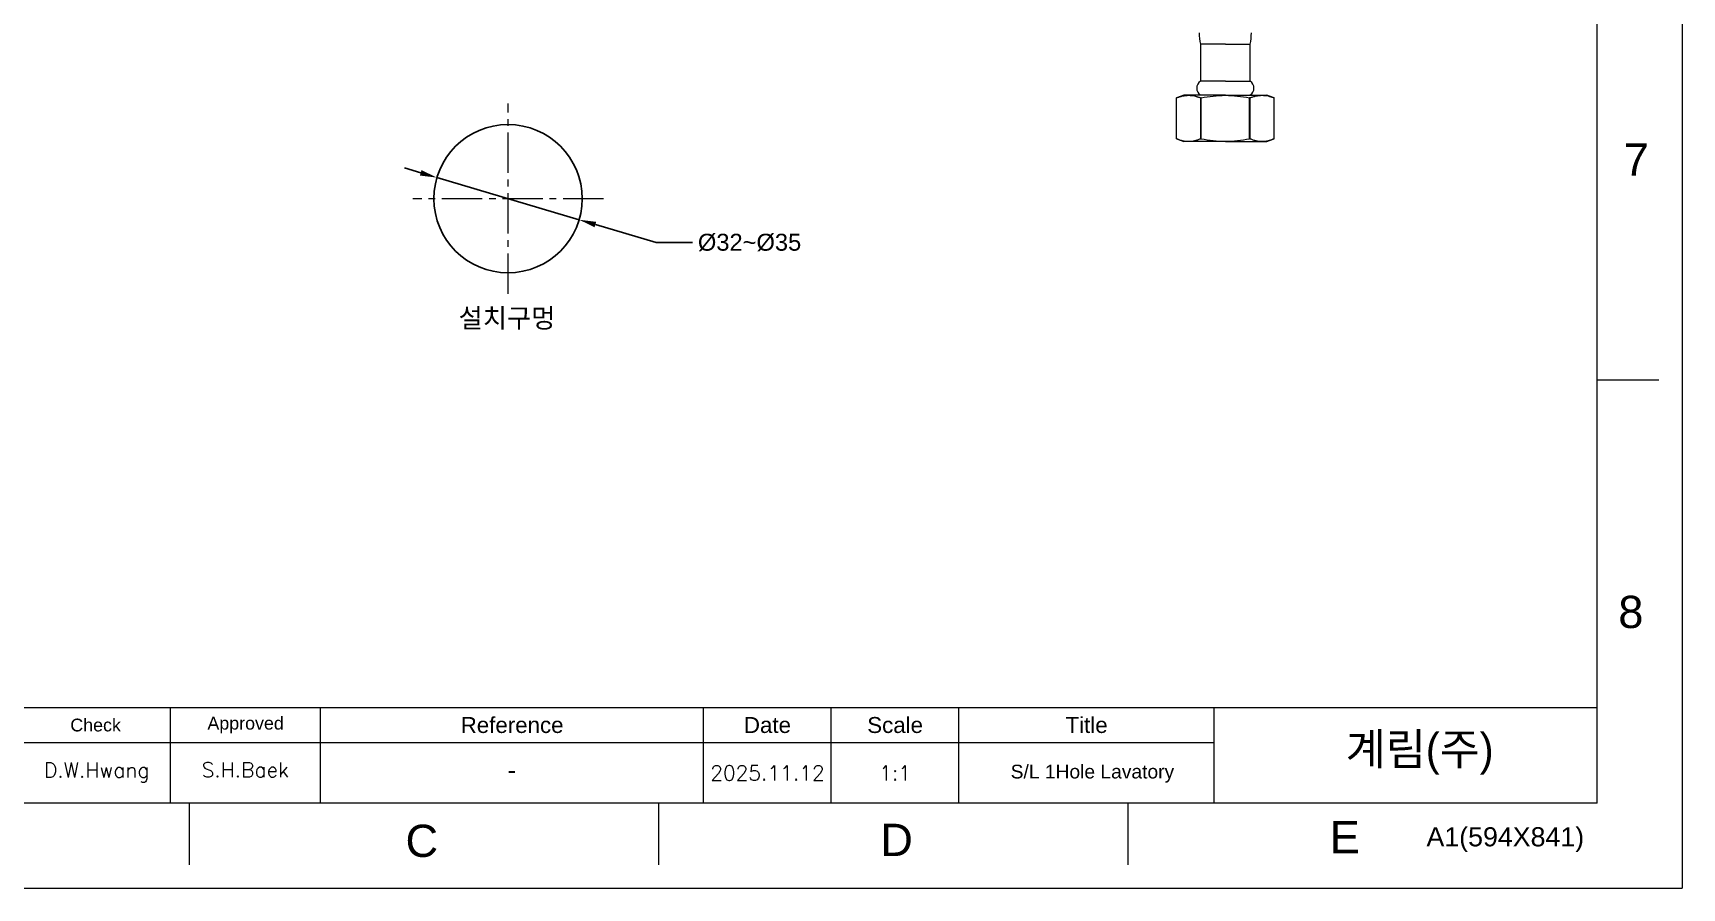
# Model space of a CAD drawing. Header units: millimetres. Extents: x 13381 to 13975, y 1032 to 1872.
# Drawn here: x 13585.6 to 13974.8, y 1032 to 1233.9 of the extents above; entities that cross this region are included whole.
import ezdxf

# ---------------------------------------------------------------- set-up
doc = ezdxf.new("R2010")
doc.units = ezdxf.units.MM
doc.linetypes.add('CENTER2', pattern=[28.575, 19.05, -3.175, 3.175, -3.175])
doc.linetypes.add('CENTERX2', pattern=[101.6, 63.5, -12.7, 12.7, -12.7])
for name, color, linetype, lineweight in [('CENTER', 1, 'CENTERX2', 15), ('DIM_', 5, 'Continuous', 9), ('FORM', 7, 'Continuous', 13)]:
    doc.layers.add(name, color=color, linetype=linetype, lineweight=lineweight)
doc.layers.add('TEXT', color=2, linetype='Continuous')
doc.styles.add('ARIAL', font='arial.ttf')
doc.styles.add('ROMANS', font='romans')
doc.styles.get("Standard").update_dxf_attribs({"font": 'arial.ttf'})
doc.dimstyles.new('사본(2) STANDARD', dxfattribs={"dimscale": 0, "dimtxt": 4, "dimasz": 4, "dimexe": 1.25, "dimexo": 0.625, "dimgap": 1.5, "dimtad": 3, "dimtih": 1, "dimtoh": 1, "dimdec": 1, "dimzin": 9, "dimdsep": 46, "dimtxsty": 'Standard', "dimcen": 2.5, "dimclrd": 5, "dimclre": 5, "dimclrt": 5, "dimadec": 0, "dimazin": 0, "dimtfac": 1, "dimtdec": 1, "dimtmove": 0, "dimatfit": 3, "dimfxl": 1.25, "dimtfill": 1, "dimtolj": 1, "dimtzin": 0, "dimarcsym": 0})

# ---------------------------------------------------------------- blocks, each defined once
blk = doc.blocks.new('*D7')
at = {"layer": 'Defpoints', "color": 0, "transparency": 16777216}
for p in [(13680.95, 1199.74), (13714.51, 1189.8)]:
    blk.add_point(p, dxfattribs=at)
at = {"layer": 'DIM_', "color": 5, "lineweight": -2, "transparency": 16777216}
for p, q in [((13677.11, 1200.87), (13673.28, 1202.01)), ((13680.95, 1199.74), (13714.51, 1189.8)), ((13732.72, 1184.41), (13718.34, 1188.67)), ((13741.27, 1184.41), (13732.72, 1184.41))]:
    blk.add_line(p, q, dxfattribs=at)
at = {"layer": 'DIM_', "color": 5, "transparency": 16777216}
for points in [[(13677.3, 1201.51), (13676.92, 1200.23), (13680.95, 1199.74)], [(13718.53, 1189.3), (13718.15, 1188.03), (13714.51, 1189.8)]]:
    blk.add_solid(points, dxfattribs=at)
at = {"layer": 'DIM_', "color": 5, "transparency": 16777216, "insert": (13754.74, 1184.41), "char_height": 4, "attachment_point": 5, "bg_fill": 3, "box_fill_scale": 1.1, "bg_fill_color": 256, "bg_fill_true_color": 13158600, "bg_fill_transparency": 0}
blk.add_mtext('\\A1;%%C32~%%C35', dxfattribs=at)

msp = doc.modelspace()

# ---------------------------------------------------------------- linework, layer by layer
at = {"linetype": 'Continuous', "lineweight": 18}
for p, q in [((13861.18, 1231.24), (13861.18, 1222.47)), ((13867.05, 1231.24), (13861.18, 1231.24)), ((13867.05, 1231.24), (13872.92, 1231.24)), ((13872.92, 1222.47), (13872.92, 1231.24)), ((13867.05, 1222.47), (13861.18, 1222.47)), ((13867.05, 1222.47), (13872.92, 1222.47)), ((13857.22, 1219.24), (13855.55, 1218.56)), ((13855.55, 1208.93), (13855.55, 1218.56)), ((13855.55, 1218.56), (13855.55, 1218.56)), ((13855.55, 1208.93), (13855.55, 1218.56)), ((13867.05, 1219.24), (13857.22, 1219.24)), ((13861.37, 1218.56), (13861.23, 1218.56)), ((13861.23, 1208.93), (13861.23, 1218.56)), ((13861.37, 1208.93), (13861.37, 1218.56)), ((13867.05, 1219.24), (13876.88, 1219.24)), ((13872.73, 1208.93), (13872.73, 1218.56)), ((13872.87, 1218.56), (13872.73, 1218.56)), ((13872.87, 1208.93), (13872.87, 1218.56)), ((13878.55, 1218.56), (13876.88, 1219.24)), ((13878.55, 1208.93), (13878.55, 1218.56)), ((13878.55, 1218.56), (13878.55, 1218.56)), ((13855.55, 1208.93), (13857.22, 1208.24)), ((13855.55, 1208.93), (13855.55, 1208.93)), ((13867.05, 1208.24), (13857.22, 1208.24)), ((13861.37, 1208.93), (13861.23, 1208.93)), ((13867.05, 1208.24), (13876.88, 1208.24)), ((13872.87, 1208.93), (13872.73, 1208.93)), ((13876.88, 1208.24), (13878.55, 1208.93)), ((13878.55, 1208.93), (13878.55, 1208.93))]:
    msp.add_line(p, q, dxfattribs=at)
at = {"linetype": 'Continuous', "lineweight": 13}
msp.add_line((13867.05, 1208.24), (13867.05, 1208.31), dxfattribs=at)
msp.add_circle((13697.73, 1194.77), 17.5)
at = {"linetype": 'Continuous', "lineweight": 18}
for centre, radius, start, end in [((13873.48, 1233.88), 12.59, 180, 192.1084), ((13860.61, 1233.88), 12.59, 347.8916, 0), ((13862.18, 1220.86), 1.9, 121.9344, 238.0656), ((13871.91, 1220.86), 1.9, 301.9344, 58.0656)]:
    msp.add_arc(centre, radius, start, end, dxfattribs=at)
for points, knots in [([(13855.55, 1218.56), (13855.78, 1218.65), (13856.02, 1218.74), (13856.49, 1218.89), (13856.73, 1218.96), (13857.2, 1219.06), (13857.43, 1219.1), (13857.91, 1219.16), (13858.14, 1219.17), (13858.62, 1219.17), (13858.85, 1219.16), (13859.33, 1219.11), (13859.57, 1219.07), (13859.92, 1218.99), (13860.04, 1218.96), (13860.22, 1218.91), (13860.28, 1218.89), (13860.4, 1218.86), (13860.7, 1218.76), (13860.99, 1218.65), (13861.23, 1218.56)], [0, 0, 0, 0, 0.125, 0.125, 0.25, 0.25, 0.375, 0.375, 0.5, 0.5, 0.625, 0.625, 0.75, 0.75, 0.8125, 0.8125, 0.84375, 0.84375, 0.875, 1, 1, 1, 1]), ([(13861.37, 1218.56), (13862.31, 1218.75), (13863.25, 1218.9), (13864.67, 1219.06), (13865.14, 1219.1), (13866.09, 1219.16), (13866.57, 1219.17), (13867.05, 1219.17)], [0, 0, 0, 0, 0.5, 0.5, 0.75, 0.75, 1, 1, 1, 1]), ([(13867.05, 1219.17), (13867.53, 1219.17), (13868, 1219.16), (13868.96, 1219.1), (13869.43, 1219.06), (13870.85, 1218.9), (13871.79, 1218.75), (13872.73, 1218.56)], [0, 0, 0, 0, 0.25, 0.25, 0.5, 0.5, 1, 1, 1, 1]), ([(13872.87, 1218.56), (13873.1, 1218.65), (13873.34, 1218.74), (13873.81, 1218.89), (13874.05, 1218.96), (13874.52, 1219.06), (13874.75, 1219.1), (13875.23, 1219.16), (13875.46, 1219.17), (13875.94, 1219.17), (13876.17, 1219.16), (13876.65, 1219.11), (13876.89, 1219.07), (13877.24, 1218.99), (13877.36, 1218.96), (13877.54, 1218.91), (13877.6, 1218.89), (13877.72, 1218.86), (13878.02, 1218.76), (13878.31, 1218.65), (13878.55, 1218.56)], [0, 0, 0, 0, 0.125, 0.125, 0.25, 0.25, 0.375, 0.375, 0.5, 0.5, 0.625, 0.625, 0.75, 0.75, 0.8125, 0.8125, 0.84375, 0.84375, 0.875, 1, 1, 1, 1]), ([(13855.55, 1208.93), (13855.78, 1208.83), (13856.02, 1208.75), (13856.49, 1208.6), (13856.73, 1208.53), (13857.2, 1208.42), (13857.43, 1208.38), (13857.91, 1208.33), (13858.14, 1208.31), (13858.62, 1208.31), (13858.85, 1208.33), (13859.33, 1208.38), (13859.57, 1208.42), (13859.92, 1208.5), (13860.04, 1208.53), (13860.22, 1208.58), (13860.28, 1208.6), (13860.4, 1208.63), (13860.7, 1208.73), (13860.99, 1208.83), (13861.23, 1208.93)], [0, 0, 0, 0, 0.125, 0.125, 0.25, 0.25, 0.375, 0.375, 0.5, 0.5, 0.625, 0.625, 0.75, 0.75, 0.8125, 0.8125, 0.84375, 0.84375, 0.875, 1, 1, 1, 1]), ([(13861.37, 1208.93), (13862.31, 1208.74), (13863.25, 1208.59), (13864.67, 1208.43), (13865.14, 1208.38), (13866.09, 1208.33), (13866.57, 1208.31), (13867.05, 1208.31)], [0, 0, 0, 0, 0.5, 0.5, 0.75, 0.75, 1, 1, 1, 1]), ([(13867.05, 1208.31), (13867.53, 1208.31), (13868, 1208.33), (13868.96, 1208.38), (13869.43, 1208.43), (13870.85, 1208.59), (13871.79, 1208.74), (13872.73, 1208.93)], [0, 0, 0, 0, 0.25, 0.25, 0.5, 0.5, 1, 1, 1, 1]), ([(13872.87, 1208.93), (13873.1, 1208.83), (13873.34, 1208.75), (13873.81, 1208.6), (13874.05, 1208.53), (13874.52, 1208.42), (13874.75, 1208.38), (13875.23, 1208.33), (13875.46, 1208.31), (13875.94, 1208.31), (13876.17, 1208.33), (13876.65, 1208.38), (13876.89, 1208.42), (13877.24, 1208.5), (13877.36, 1208.53), (13877.54, 1208.58), (13877.6, 1208.6), (13877.72, 1208.63), (13878.02, 1208.73), (13878.31, 1208.83), (13878.55, 1208.93)], [0, 0, 0, 0, 0.125, 0.125, 0.25, 0.25, 0.375, 0.375, 0.5, 0.5, 0.625, 0.625, 0.75, 0.75, 0.8125, 0.8125, 0.84375, 0.84375, 0.875, 1, 1, 1, 1])]:
    msp.add_open_spline(points, degree=3, knots=knots, dxfattribs=at)
at = {"layer": 'FORM', "color": 7, "linetype": 'Continuous'}
for p, q in [((13974.85, 1872.03), (13974.85, 1032.03)), ((13954.85, 1052.03), (13954.85, 1852.03)), ((13954.85, 1152.03), (13969.38, 1152.03)), ((13622.45, 1052.03), (13622.45, 1037.49)), ((13733.25, 1052.03), (13733.25, 1037.5)), ((13844.05, 1052.03), (13844.05, 1037.5)), ((13380.85, 1032.03), (13974.85, 1032.03))]:
    msp.add_line(p, q, dxfattribs=at)
at = {"layer": 'FORM'}
for p, q in [((13547.26, 1074.64), (13954.85, 1074.64)), ((13618.08, 1052.03), (13618.08, 1074.64)), ((13653.49, 1052.03), (13653.49, 1074.64)), ((13743.9, 1052.03), (13743.9, 1074.64)), ((13743.9, 1052.03), (13743.9, 1074.64)), ((13743.9, 1052.03), (13743.9, 1074.64)), ((13774.03, 1052.03), (13774.03, 1074.64)), ((13804.17, 1052.03), (13804.17, 1074.64)), ((13864.44, 1052.03), (13864.44, 1074.64)), ((13511.85, 1066.35), (13864.44, 1066.35))]:
    msp.add_line(p, q, dxfattribs=at)
at = {"layer": 'FORM', "linetype": 'Continuous'}
msp.add_line((13954.85, 1052.03), (13400.85, 1052.03), dxfattribs=at)

# ---------------------------------------------------------------- texts
at = {"layer": 'DIM_', "insert": (13686.06, 1168.85), "char_height": 4.55, "attachment_point": 1}
msp.add_mtext_dynamic_manual_height_columns('설치구멍', width=28.1224, gutter_width=12.5, heights=[0], dxfattribs=at)
at = {"layer": 'FORM', "char_height": 7.62, "attachment_point": 5}
for s, width, insert in [('7', 50, (13964.05, 1204.02)), ('8', 50, (13962.77, 1097.16)), ('D', 10, (13789.45, 1043.4)), ('E', 10, (13895.24, 1044.03)), ('C', 10, (13677.37, 1043.12))]:
    msp.add_mtext_dynamic_manual_height_columns(s, width=width, gutter_width=12.5, heights=[0], dxfattribs=dict(at, insert=insert))
at = {"layer": 'TEXT', "style": 'ARIAL'}
msp.add_text('A1(594X841)', height=4.5204, dxfattribs=at).set_placement((13914.53, 1041.87))
at = {"layer": 'TEXT', "attachment_point": 5}
for s, width, gutter_width, insert, char_height in [('Check', 35.4099, 18.84, (13600.37, 1070.49), 3.014), ('Approved', 35.4099, 18.84, (13635.78, 1070.49), 3.014), ('Reference', 90.4082, 18.84, (13698.69, 1070.49), 3.767), ('Date', 30.1361, 18.84, (13758.96, 1070.49), 3.767), ('Scale', 30.1361, 18.84, (13789.1, 1070.49), 3.767), ('Title', 60.2721, 18.84, (13834.3, 1070.49), 3.767), ('S/L 1Hole Lavatory', 51.984, 16.25, (13835.67, 1059.03), 3.249)]:
    msp.add_mtext_dynamic_manual_height_columns(s, width=width, gutter_width=gutter_width, heights=[0], dxfattribs=dict(at, insert=insert, char_height=char_height))
at = {"layer": 'TEXT', "linetype": 'CENTERX2', "insert": (13912.92, 1063.7), "char_height": 7.534, "attachment_point": 5, "style": 'ROMANS'}
msp.add_mtext_dynamic_manual_height_columns('{\\fHYGothic-Medium|b0|i0|c129|p18;계림(주)}', width=90.4082, gutter_width=18.84, heights=[0], dxfattribs=at)
at = {"layer": 'TEXT', "attachment_point": 5}
for s, width, insert, char_height, style in [('D.W.Hwang', 35.4099, (13600.63, 1059.3), 3.5, 'ROMANS'), ('S.H.Baek', 35.4099, (13635.69, 1059.95), 3.5, 'ROMANS'), ('-', 35.4099, (13698.63, 1059.95), 4.52, 'ARIAL'), ('2025.11.12', 30.1361, (13758.96, 1059.19), 3.5, 'ROMANS'), ('1:1', 30.1361, (13789.1, 1059.19), 3.5, 'ROMANS')]:
    msp.add_mtext_dynamic_manual_height_columns(s, width=width, gutter_width=18.84, heights=[0], dxfattribs=dict(at, insert=insert, char_height=char_height, style=style))

# ---------------------------------------------------------------- next in the draw order: dimensions: what is measured, and where the dimension line sits
at = {"layer": 'DIM_'}
dim = msp.add_diameter_dim_2p(p1=(13680.95, 1199.74), p2=(13714.51, 1189.8), text='%%C32~%%C35', dimstyle='사본(2) STANDARD', override={"dimscale": 1, "dimtad": 0}, dxfattribs=at)
dim.commit()
dim.dimension.update_dxf_attribs({"geometry": '*D7', "text_midpoint": (13754.74, 1184.41), "dimtype": 131})

# ---------------------------------------------------------------- next in the draw order: linework, layer by layer
at = {"layer": 'CENTER', "color": 1, "linetype": 'CENTER2', "ltscale": 0.5}
for p, q in [((13697.73, 1172.27), (13697.73, 1217.27)), ((13720.23, 1194.77), (13675.23, 1194.77))]:
    msp.add_line(p, q, dxfattribs=at)

doc.saveas('drawing.dxf')
